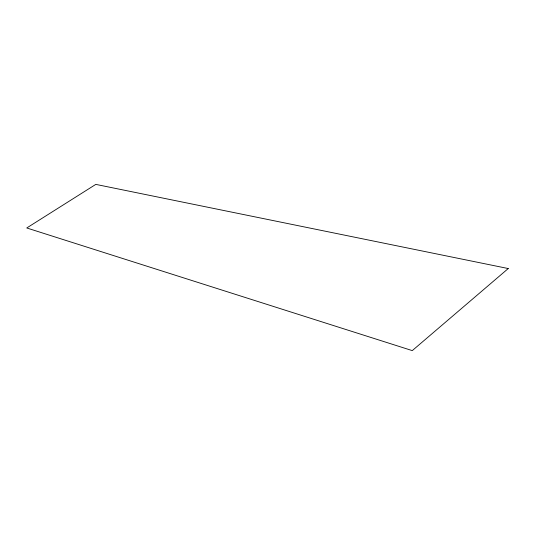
<?xml version="1.0" encoding="UTF-8"?>
<svg xmlns="http://www.w3.org/2000/svg" width="535" height="535" viewBox="0 0 535 535"><rect width="100%" height="100%" fill="white"/><g stroke="black" fill="none" stroke-linecap="round" stroke-linejoin="round"><path stroke-width="0.8" d="M508.25 268.543L412.271 350.612L26.75 227.97L95.805 184.388L508.25 268.543"/></g></svg>
